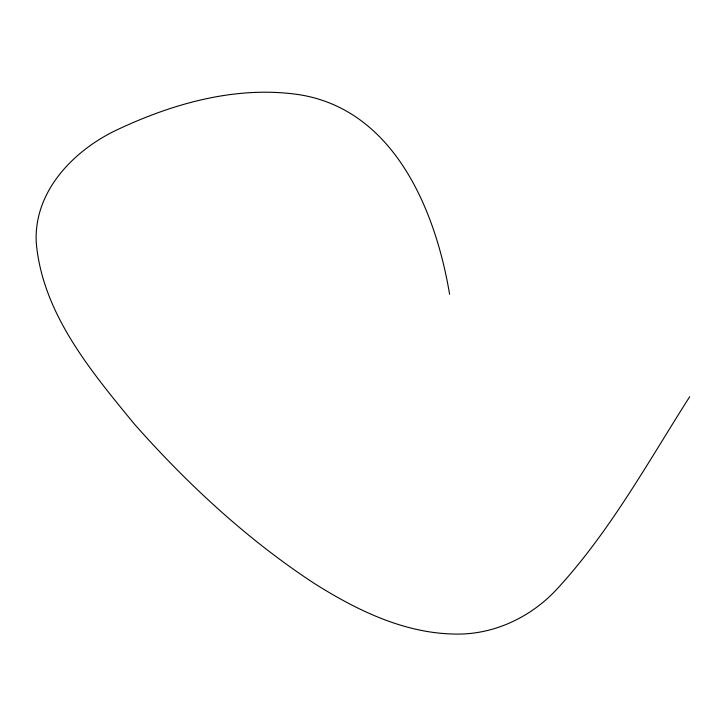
<?xml version="1.0" encoding="UTF-8"?>
<svg xmlns="http://www.w3.org/2000/svg" width="726" height="726" viewBox="0 0 726 726"><rect width="100%" height="100%" fill="white"/><g stroke="black" fill="none" stroke-linecap="round" stroke-linejoin="round"><path stroke-width="1.09" d="M689.7 396.714C647.937 462.235 610.076 531.378 557.178 588.859C531.196 617.127 493.88 634.887 455.193 634.07C403.937 633.399 356.303 609.976 313.841 583.141C246.813 539.128 187.499 484.088 134.455 424.165C91.186 371.376 42.662 313.841 36.3 243.11C33.26 192.272 72.7 151.244 115.643 130.499C172.479 103.491 236.839 85.169 300.083 94.825C394.345 110.325 435.654 210.649 449.603 294.293"/></g></svg>
